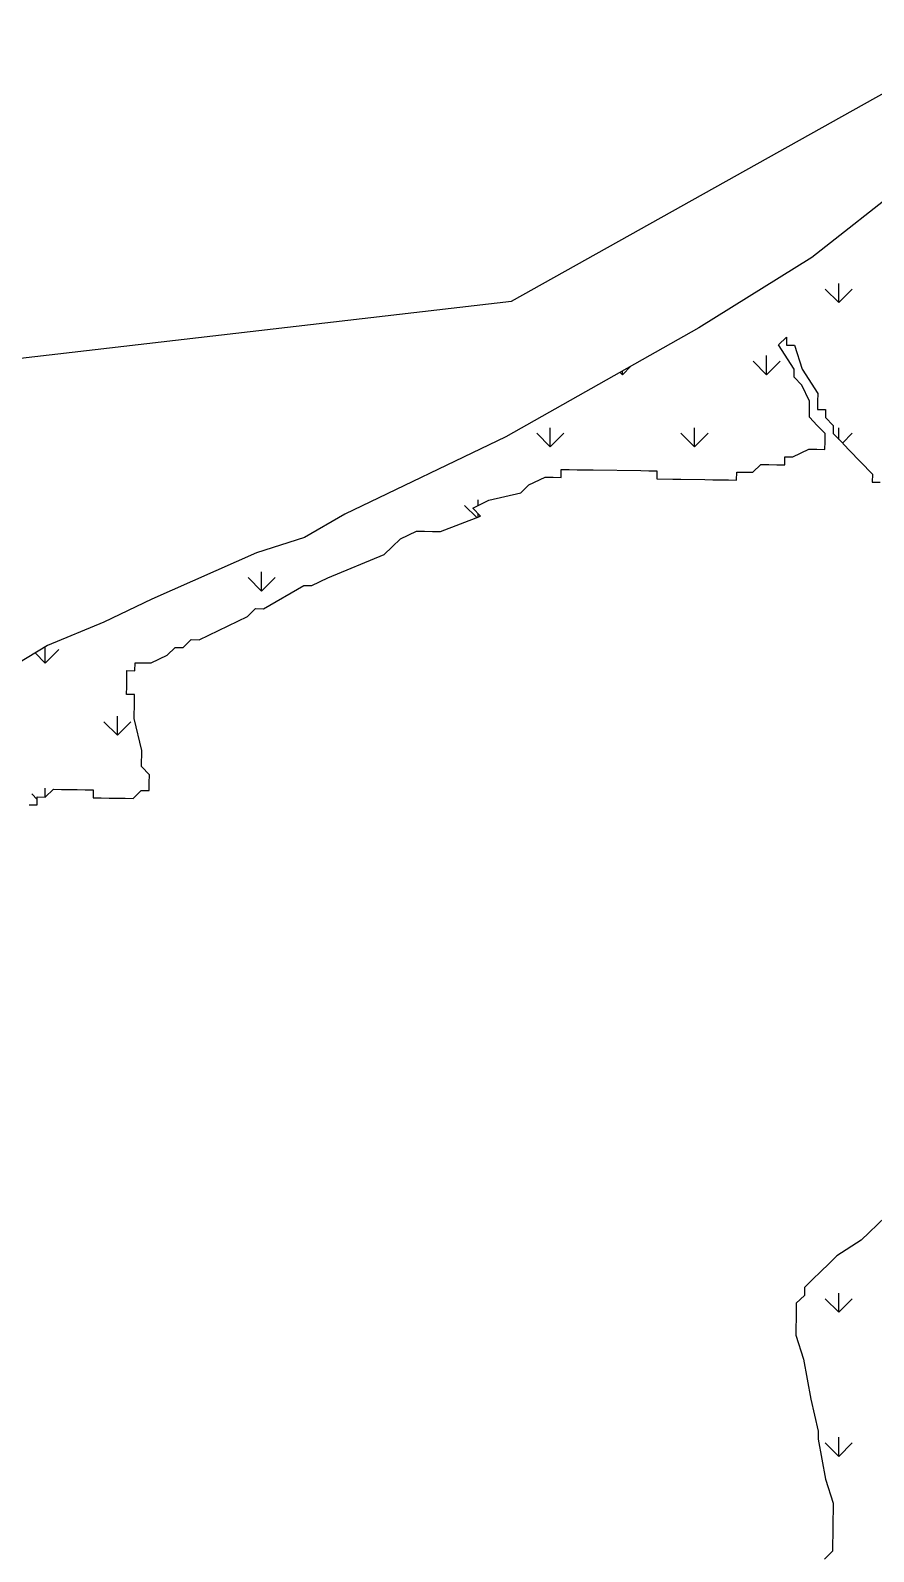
# Model space of a CAD drawing. Header units: metres. Extents: x 264905 to 276210, y 2136098 to 2155975.
# Drawn here: x 266275 to 266695, y 2154999 to 2155756 of the extents above; entities that cross this region are included whole.
import ezdxf

# ---------------------------------------------------------------- set-up
doc = ezdxf.new("R2010")
doc.units = ezdxf.units.M
doc.layers.add('MANGROOVES', color=112, linetype='Continuous')
doc.layers.add('village', color=3, linetype='Continuous')

msp = doc.modelspace()

# ---------------------------------------------------------------- linework, layer by layer
at = {"layer": 'MANGROOVES'}
for p, q in [((266728.62, 2155693.81), (266664.25, 2155643.07)), ((266664.25, 2155643.07), (266608.08, 2155608.11)), ((266608.08, 2155608.11), (266511.85, 2155553.87)), ((266647.71, 2155599.57), (266651.74, 2155603.49)), ((266651.74, 2155603.49), (266651.68, 2155599.51)), ((266655.48, 2155587.53), (266647.71, 2155599.57)), ((266651.68, 2155599.51), (266655.66, 2155599.46)), ((266655.66, 2155599.46), (266659.45, 2155587.47)), ((266655.42, 2155583.55), (266655.48, 2155587.53)), ((266659.45, 2155587.47), (266667.23, 2155575.43)), ((266659.34, 2155579.52), (266655.42, 2155583.55)), ((266663.19, 2155571.51), (266659.34, 2155579.52)), ((266663.13, 2155567.53), (266663.19, 2155571.51)), ((266667.17, 2155571.45), (266667.11, 2155567.47)), ((266667.23, 2155575.43), (266667.17, 2155571.45)), ((266663.07, 2155563.56), (266663.13, 2155567.53)), ((266666.99, 2155559.52), (266663.07, 2155563.56)), ((266667.11, 2155567.47), (266671.08, 2155567.42)), ((266671.08, 2155567.42), (266671.02, 2155563.44)), ((266671.02, 2155563.44), (266674.94, 2155559.41)), ((266670.91, 2155555.49), (266666.99, 2155559.52)), ((266670.85, 2155551.51), (266670.91, 2155555.49)), ((266674.94, 2155559.41), (266674.88, 2155555.43)), ((266511.85, 2155553.87), (266431.76, 2155515.3)), ((266670.79, 2155547.54), (266670.85, 2155551.51)), ((266674.88, 2155555.43), (266678.8, 2155551.4)), ((266678.8, 2155551.4), (266682.71, 2155547.36)), ((266650.8, 2155539.88), (266650.86, 2155543.86)), ((266650.86, 2155543.86), (266654.83, 2155543.8)), ((266654.83, 2155543.8), (266662.84, 2155547.66)), ((266662.84, 2155547.66), (266666.81, 2155547.6)), ((266666.81, 2155547.6), (266670.79, 2155547.54)), ((266682.71, 2155547.36), (266694.46, 2155535.26)), ((266523.42, 2155529.84), (266531.43, 2155533.7)), ((266531.43, 2155533.7), (266535.41, 2155533.64)), ((266535.41, 2155533.64), (266539.38, 2155533.58)), ((266539.38, 2155533.58), (266539.44, 2155537.56)), ((266539.44, 2155537.56), (266543.41, 2155537.5)), ((266543.41, 2155537.5), (266547.39, 2155537.44)), ((266547.39, 2155537.44), (266551.36, 2155537.38)), ((266551.36, 2155537.38), (266555.34, 2155537.32)), ((266555.34, 2155537.32), (266579.19, 2155536.97)), ((266579.19, 2155536.97), (266583.16, 2155536.91)), ((266583.16, 2155536.91), (266587.14, 2155536.85)), ((266587.14, 2155536.85), (266587.08, 2155532.87)), ((266587.08, 2155532.87), (266595.03, 2155532.76)), ((266595.03, 2155532.76), (266599, 2155532.7)), ((266626.83, 2155532.28), (266626.89, 2155536.26)), ((266626.89, 2155536.26), (266630.86, 2155536.2)), ((266630.86, 2155536.2), (266634.84, 2155536.14)), ((266634.84, 2155536.14), (266638.87, 2155540.06)), ((266638.87, 2155540.06), (266642.85, 2155540)), ((266642.85, 2155540), (266646.82, 2155539.94)), ((266646.82, 2155539.94), (266650.8, 2155539.88)), ((266694.46, 2155535.26), (266694.4, 2155531.28)), ((266503.43, 2155522.19), (266519.39, 2155525.93)), ((266519.39, 2155525.93), (266523.42, 2155529.84)), ((266599, 2155532.7), (266610.93, 2155532.52)), ((266610.93, 2155532.52), (266614.9, 2155532.46)), ((266614.9, 2155532.46), (266618.88, 2155532.4)), ((266618.88, 2155532.4), (266622.85, 2155532.34)), ((266622.85, 2155532.34), (266626.83, 2155532.28)), ((266694.4, 2155531.28), (266698.38, 2155531.22)), ((266495.42, 2155518.33), (266503.43, 2155522.19)), ((266499.34, 2155514.29), (266495.42, 2155518.33)), ((266431.76, 2155515.3), (266411.71, 2155503.66)), ((266479.34, 2155506.64), (266499.34, 2155514.29)), ((266479.34, 2155506.64), (266499.34, 2155514.29)), ((266411.71, 2155503.66), (266387.74, 2155496.07)), ((266455.38, 2155499.04), (266459.41, 2155502.96)), ((266459.41, 2155502.96), (266467.42, 2155506.81)), ((266467.42, 2155506.81), (266471.39, 2155506.76)), ((266471.39, 2155506.76), (266475.37, 2155506.7)), ((266475.37, 2155506.7), (266479.34, 2155506.64)), ((266387.74, 2155496.07), (266335.72, 2155472.98)), ((266423.34, 2155483.61), (266451.34, 2155495.12)), ((266451.34, 2155495.12), (266455.38, 2155499.04)), ((266391.31, 2155468.18), (266411.36, 2155479.81)), ((266411.36, 2155479.81), (266415.33, 2155479.75)), ((266415.33, 2155479.75), (266423.34, 2155483.61)), ((266335.72, 2155472.98), (266311.69, 2155461.41)), ((266383.3, 2155464.32), (266387.33, 2155468.24)), ((266387.33, 2155468.24), (266391.31, 2155468.18)), ((266311.69, 2155461.41), (266283.69, 2155449.89)), ((266359.27, 2155452.75), (266383.3, 2155464.32)), ((266283.69, 2155449.89), (266219.5, 2155411.08)), ((266351.26, 2155448.89), (266355.3, 2155452.81)), ((266355.3, 2155452.81), (266359.27, 2155452.75)), ((266335.24, 2155441.18), (266343.25, 2155445.03)), ((266343.25, 2155445.03), (266347.29, 2155448.95)), ((266347.29, 2155448.95), (266351.26, 2155448.89)), ((266323.2, 2155433.4), (266323.26, 2155437.38)), ((266323.26, 2155437.38), (266327.24, 2155437.32)), ((266327.24, 2155437.32), (266327.3, 2155441.29)), ((266327.3, 2155441.29), (266331.27, 2155441.24)), ((266331.27, 2155441.24), (266335.24, 2155441.18)), ((266323.08, 2155425.45), (266323.14, 2155429.43)), ((266323.14, 2155429.43), (266323.2, 2155433.4)), ((266327.06, 2155425.39), (266323.08, 2155425.45)), ((266326.88, 2155413.47), (266327, 2155421.42)), ((266327, 2155421.42), (266327.06, 2155425.39)), ((266330.62, 2155397.5), (266326.88, 2155413.47)), ((266330.5, 2155389.55), (266330.62, 2155397.5)), ((266334.42, 2155385.52), (266330.5, 2155389.55)), ((266334.3, 2155377.57), (266334.36, 2155381.54)), ((266334.36, 2155381.54), (266334.42, 2155385.52)), ((266278.53, 2155370.44), (266278.59, 2155374.42)), ((266278.59, 2155374.42), (266282.57, 2155374.36)), ((266282.57, 2155374.36), (266286.6, 2155378.28)), ((266286.6, 2155378.28), (266290.58, 2155378.22)), ((266290.58, 2155378.22), (266294.55, 2155378.16)), ((266294.55, 2155378.16), (266298.53, 2155378.1)), ((266298.53, 2155378.1), (266302.5, 2155378.04)), ((266302.5, 2155378.04), (266306.48, 2155377.98)), ((266306.48, 2155377.98), (266306.42, 2155374.01)), ((266306.42, 2155374.01), (266310.39, 2155373.95)), ((266310.39, 2155373.95), (266314.37, 2155373.89)), ((266314.37, 2155373.89), (266318.34, 2155373.83)), ((266318.34, 2155373.83), (266322.32, 2155373.77)), ((266322.32, 2155373.77), (266326.29, 2155373.71)), ((266326.29, 2155373.71), (266330.33, 2155377.63)), ((266330.33, 2155377.63), (266334.3, 2155377.57)), ((266274.56, 2155370.5), (266278.53, 2155370.44)), ((266700.9, 2155165.36), (266688.8, 2155153.61)), ((266688.8, 2155153.61), (266676.76, 2155145.83)), ((266672.72, 2155141.91), (266668.69, 2155138)), ((266676.76, 2155145.83), (266672.72, 2155141.91)), ((266664.65, 2155134.08), (266660.62, 2155130.17)), ((266668.69, 2155138), (266664.65, 2155134.08)), ((266660.56, 2155126.19), (266656.53, 2155122.27)), ((266660.62, 2155130.17), (266660.56, 2155126.19)), ((266656.47, 2155118.3), (266656.41, 2155114.32)), ((266656.53, 2155122.27), (266656.47, 2155118.3)), ((266656.35, 2155110.35), (266656.29, 2155106.37)), ((266656.41, 2155114.32), (266656.35, 2155110.35)), ((266656.29, 2155106.37), (266660.09, 2155094.39)), ((266660.09, 2155094.39), (266663.77, 2155074.45)), ((266663.77, 2155074.45), (266667.51, 2155058.49)), ((266667.51, 2155058.49), (266667.45, 2155054.51)), ((266667.45, 2155054.51), (266671.13, 2155034.58)), ((266671.13, 2155034.58), (266674.93, 2155022.59)), ((266674.87, 2155018.61), (266674.81, 2155014.64)), ((266674.93, 2155022.59), (266674.87, 2155018.61)), ((266674.75, 2155010.66), (266674.69, 2155006.69)), ((266674.81, 2155014.64), (266674.75, 2155010.66)), ((266674.63, 2155002.71), (266674.57, 2154998.74)), ((266674.69, 2155006.69), (266674.63, 2155002.71)), ((266674.57, 2154998.74), (266670.54, 2154994.82))]:
    msp.add_line(p, q, dxfattribs=at)
at = {"layer": 'MANGROOVES', "linetype": 'Continuous'}
for p, q in [((266677.69, 2155620.68), (266670.95, 2155627.41)), ((266677.69, 2155620.68), (266677.69, 2155630.2)), ((266677.69, 2155620.68), (266684.42, 2155627.41)), ((266641.76, 2155584.76), (266641.76, 2155594.28)), ((266569.92, 2155584.76), (266568.74, 2155585.94)), ((266569.92, 2155584.76), (266574.16, 2155589)), ((266569.92, 2155584.76), (266569.92, 2155586.61)), ((266641.76, 2155584.76), (266635.03, 2155591.49)), ((266641.76, 2155584.76), (266648.5, 2155591.49)), ((266534, 2155548.84), (266527.27, 2155555.57)), ((266534, 2155548.84), (266534, 2155558.36)), ((266534, 2155548.84), (266540.74, 2155555.57)), ((266605.84, 2155548.84), (266599.11, 2155555.57)), ((266605.84, 2155548.84), (266605.84, 2155558.36)), ((266605.84, 2155548.84), (266612.58, 2155555.57)), ((266677.69, 2155552.54), (266677.69, 2155558.36)), ((266679.51, 2155550.66), (266684.42, 2155555.57)), ((266497.43, 2155513.56), (266491.35, 2155519.65)), ((266498.08, 2155519.61), (266498.08, 2155522.44)), ((266498.08, 2155513.81), (266498.08, 2155515.59)), ((266390.32, 2155477), (266383.58, 2155483.73)), ((266390.32, 2155476.99), (266390.32, 2155486.52)), ((266390.32, 2155477), (266397.05, 2155483.73)), ((266282.55, 2155441.07), (266277.49, 2155446.14)), ((266282.55, 2155441.07), (266282.55, 2155449.21)), ((266282.55, 2155441.07), (266289.29, 2155447.81)), ((266318.48, 2155405.15), (266311.74, 2155411.89)), ((266318.48, 2155405.15), (266318.48, 2155414.68)), ((266318.48, 2155405.15), (266325.21, 2155411.89)), ((266278.58, 2155373.21), (266275.82, 2155375.97)), ((266282.55, 2155374.36), (266282.55, 2155378.76)), ((266677.69, 2155117.78), (266670.95, 2155124.52)), ((266677.69, 2155117.78), (266677.69, 2155127.31)), ((266677.69, 2155117.78), (266684.42, 2155124.52)), ((266677.69, 2155045.94), (266677.69, 2155055.47)), ((266677.69, 2155045.94), (266670.95, 2155052.68)), ((266677.69, 2155045.94), (266684.42, 2155052.68))]:
    msp.add_line(p, q, dxfattribs=at)
at = {"layer": 'village'}
for p, q in [((266514.7, 2155621.44), (266755.99, 2155756.24)), ((266200.35, 2155584.79), (266514.7, 2155621.44))]:
    msp.add_line(p, q, dxfattribs=at)

doc.saveas('drawing.dxf')
